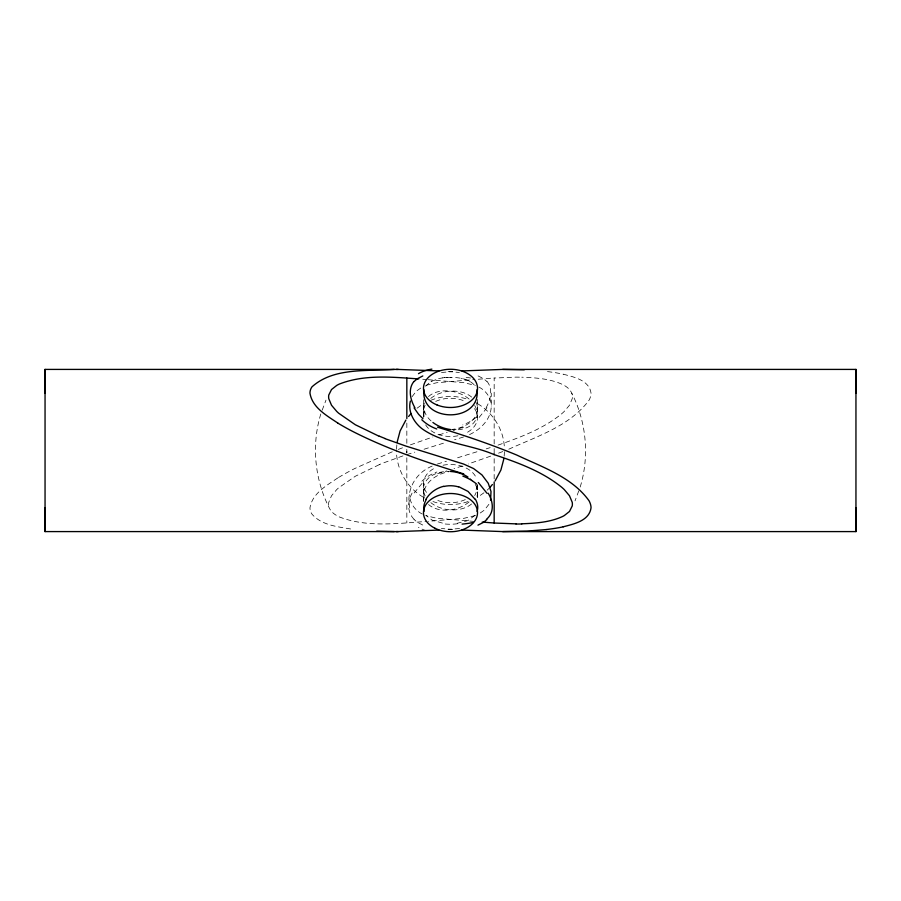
<?xml version="1.0" encoding="UTF-8"?>
<svg xmlns="http://www.w3.org/2000/svg" width="901" height="901" viewBox="0 0 901 901"><rect width="100%" height="100%" fill="white"/><g stroke="black" fill="none" stroke-linecap="round" stroke-linejoin="round"><path stroke-width="0.68" stroke-dasharray="4.5 3.38" d="M406.835 451.277L406.835 452.899L406.835 448.056L406.835 449.723M432.131 466.11C415.552 472.822 405.912 489.885 409.741 507.702M423.47 501.564L423.47 483.6L423.47 500.855M423.47 417.4L423.47 402.195M477.53 497.42L477.53 483.6M477.53 399.436L477.53 417.4L477.53 402.893M469.534 434.586C480.695 429.462 491.113 419.089 491.259 406.114L491.259 393.163M494.165 478.927L494.165 456.266M494.165 453.079L494.165 447.91M494.165 443.934L494.165 378.048L516.003 377.136A203.874 138.833 -21.4 0 1 521.769 377.237M396.508 449.351L396.857 444.779M504.492 451.649L504.143 456.221M320.801 413.976C311.318 445.094 314.64 479.625 329.563 508.502C331.027 511.61 333.798 513.874 336.704 515.575A48.643 33.146 -21.4 0 0 339.452 516.994C367.157 527.671 397.87 523.368 426.714 521.442M580.199 487.024C589.682 455.906 586.371 421.386 571.448 392.521C569.995 389.401 567.225 387.137 564.308 385.437A47.719 32.515 -21.4 0 0 562.269 384.355C549.633 378.611 535.464 377.722 521.792 377.204M322.198 410.169L325.982 400.123M578.802 490.831L575.018 500.877M412.072 396.699L416.239 391.248L422.287 386.968M488.905 504.335L484.333 510.146L478.915 513.919M486.979 407.793L478.194 418.593M414.156 492.96L423.042 482.204M425.599 386.202L430.565 381.72L438.607 378.623M475.041 515.293L468.013 520.519L457.269 523.278M487.103 490.212L489.018 488.365M417.028 408.221L423.324 403.772M483.972 492.779L477.676 497.228M337.807 477.947C326.658 485.47 312.287 493.376 309.967 507.815A22.075 15.047 -21.4 0 0 310.575 511.396A25.386 17.299 -21.4 0 0 311.983 514.156C321.736 525.531 338.292 526.747 352.066 529.236M431.016 381.461L431.973 380.954M379.208 464.691L355.332 476.246L338.731 487.745A47.719 32.515 -21.4 0 0 336.692 489.626L331.512 495.764L328.775 502.319A20.802 14.168 -21.4 0 0 328.775 505.99L329.225 507.691M508.772 449.205C536.94 436.377 569.871 426.072 589.017 400.269A25.386 17.299 -21.4 0 0 590.437 396.958A22.075 15.047 -21.4 0 0 591.033 393.14C589.22 380.166 573.892 376.978 563.193 374.197M430.701 400.359C442.459 395.426 456.064 395.19 468.058 399.458M392.284 451.784L354.836 468.486A175.436 119.529 -21.4 0 0 337.785 477.924M502.758 451.559L496.721 453.867M398.31 449.408L404.358 447.099M475.323 515.563L464.06 518.289L428.031 521.33M425.903 385.346L436.591 382.756L474.286 379.558M490.662 456.12L468.306 463.97M410.439 444.835L432.84 436.985M463.632 427.142L453.349 430.34M437.604 473.78L446.828 470.919M437.39 464.038L446.457 461.222M402.938 455.895L384.997 462.348A203.874 138.991 -21.4 0 0 379.197 464.646M498.039 445.117C520.282 437.379 543.033 428.876 561.548 413.886A48.643 33.146 -21.4 0 0 564.285 411.385L569.477 405.247L572.225 398.692A20.802 14.168 -21.4 0 0 572.225 395.021L571.775 393.332M463.531 436.985L454.566 439.767M438.978 434.935L447.189 432.289M462.19 466.008L454.003 468.655M468.058 501.542C456.807 505.551 444.193 505.551 432.942 501.542M406.835 454.622L414.787 452.133M486.213 448.867L490.189 447.628M424.067 449.227L446.614 442.222M476.944 451.773L454.408 458.767M438.607 378.623L442.414 377.902M442.402 377.902L444.384 377.643M444.373 377.654L447.752 377.395M441.479 372.473L452.786 371.561M459.555 528.527L448.022 529.461M478.262 379.242L494.165 377.981M446.4 377.474L447.076 377.429M447.741 377.395C457.359 377.215 468.982 378.026 475.39 386.202M450.5 377.328L451.198 377.328M448.112 371.55L459.409 372.462M452.696 529.439L441.366 528.515M422.738 379.242L426.714 379.558M428.031 379.67L464.06 382.711L475.323 385.437M474.286 521.442L436.591 518.244L425.903 515.654M442.414 523.098L431.973 520.035L425.959 515.282M461.166 378.352L462.404 378.623M464.77 379.276L465.896 379.648M478.059 375.897L483.657 378.724L486.912 381.495M422.693 525.013L417.163 522.152L413.953 519.359M467.506 380.267L468.531 380.718M469.027 380.954L469.984 381.461M422.287 514.032C415.057 510.484 409.527 503.006 409.741 494.75M478.915 387.081C486.011 390.629 491.405 398.005 491.259 406.114M477.676 403.772C492.915 412.714 503.479 429.338 504.346 447.065M423.324 497.228C406.982 487.734 396.406 469.41 396.44 450.5M477.53 484.918L477.53 498.107M423.47 399.684L423.47 416.082M406.835 423.087L406.835 444.857M406.835 457.742L406.835 523.019M547.493 371.606A175.436 119.529 -21.4 0 1 563.215 374.163M421.905 481.168A40.691 38.124 -3.8 0 1 436.906 472M414.066 519.269A38.529 26.061 -30.8 0 1 412.23 492.768M426.241 530.644A40.669 21.635 -10.6 0 1 418.413 527.288M457.55 523.74A25.69 11.938 -0.4 0 1 442.019 523.627M474.692 405.473A27.154 18.876 14.8 0 1 451.874 429.698M431.083 420.947A27.154 18.876 14.8 0 1 424.653 402.094M428.482 396.564A27.154 18.876 14.8 0 1 469.139 399.075M476.933 484.592A27.154 18.876 -14.8 0 1 474.669 495.573M469.038 502.003A27.154 18.876 -14.8 0 1 428.538 504.504M424.36 498.062A27.154 18.876 -14.8 0 1 449.25 471.651M474.512 408.615A27.03 19.112 0 0 1 465.288 433.392M457.933 435.769A27.03 19.112 0 0 1 425.373 424.427M423.583 415.676A27.03 19.112 0 0 1 426.488 408.615M435.712 401.395A27.03 19.112 0 0 1 465.288 401.395M477.417 485.324A27.03 19.112 0 0 1 474.512 492.385M465.288 499.605A27.03 19.112 0 0 1 435.712 499.605M426.488 492.385A27.03 19.112 0 0 1 435.712 467.608M443.067 465.231A27.03 19.112 0 0 1 475.627 476.573M487.024 381.405A38.461 24 -37 0 1 486.101 407.725M476.516 417.084A40.669 33.9 -16.2 0 1 462.754 424.923M466.121 377.35A40.68 14.225 -1.5 0 1 473.126 378.533M475.931 402.229A27.154 19.124 -6.9 0 1 451.739 429.439M424.191 416.352A27.154 19.124 -6.9 0 1 425.126 405.236M430.757 398.411A27.154 19.124 -6.9 0 1 471.673 397.093M470.007 478.521A27.154 19.124 6.9 0 1 476.325 497.971M471.606 503.963A27.154 19.124 6.9 0 1 430.858 502.668M425.148 495.82A27.154 19.124 6.9 0 1 449.126 471.414"/><path stroke-width="1.35" d="M438.81 530.092L398.242 531.579L45.05 531.59L45.05 369.41L398.265 369.421L438.888 370.908M515.991 523.864L494.165 523.019L494.165 481.945M521.78 523.796C535.453 523.278 549.621 522.389 562.258 516.645A47.753 32.526 21.4 0 0 564.296 515.563L569.488 511.464L572.225 505.979A20.802 14.168 21.4 0 0 572.225 502.308L569.477 495.741L564.285 489.603A48.654 33.146 21.4 0 0 561.548 487.114C541.929 471.313 517.76 462.562 494.165 454.622L494.165 453.845M461.931 530.081L502.668 531.59L855.95 531.59L855.95 369.41L502.69 369.421L462.022 370.919M397.048 442.492L400.1 430.971L405.855 420.103M503.952 458.508L500.9 470.029L495.145 480.897M410.394 401.013C407.669 411.599 413.886 422.434 422.085 428.786C443.168 443.743 470.908 444.52 494.165 454.622M490.572 500.111L491.011 491.507L488.252 483.274L481.956 474.917L473.554 468.543L463.531 464.015L405.867 446.063L385.009 438.652M423.943 389.705C420.024 423.2 480.988 423.2 477.057 389.705M425.959 499.255C429.777 492.723 436.444 488.072 443.743 486.27M408.615 416.487L411.036 413.559M489.964 487.441L492.385 484.513M414.021 381.562L417.253 378.792L422.806 375.954M486.844 519.584L483.567 522.332L477.958 525.137M563.193 526.803C573.892 524.022 589.231 520.834 591.033 507.86A22.075 15.047 21.4 0 0 590.425 504.042A25.386 17.299 21.4 0 0 589.017 500.731C571.91 477.023 542.211 467.067 516.746 455.05C490.865 444.294 464.274 435.386 437.492 427.187M546.164 529.574L527.051 531.094L502.668 531.59M394.244 369.41C367 371.426 333.719 367.259 311.983 386.844A25.386 17.299 21.4 0 0 310.563 389.604A22.075 15.047 21.4 0 0 309.967 393.185C312.287 407.624 326.658 415.53 337.807 423.053M396.237 531.59L398.242 531.579M502.69 369.41L524.281 369.782M396.249 369.41L398.265 369.421M394.233 531.59L376.674 531.218M418.762 378.927C392.464 377.102 364.601 374.219 339.452 384.006A48.654 33.146 21.4 0 0 336.715 385.425L331.523 389.536L328.775 395.01A20.802 14.168 21.4 0 0 328.775 398.681L331.512 405.236L336.704 411.385A47.753 32.537 21.4 0 0 338.731 413.266L355.332 424.754L379.22 436.309M494.165 523.019L482.238 522.073M458.598 486.63L468.036 491.417L475.052 499.278M463.756 473.903C426.635 462.427 389.637 449.937 354.836 432.514A175.436 119.529 21.4 0 1 337.785 423.076M422.941 418.706L418.616 414.325L414.088 407.916M478.307 482.497L487.047 493.331M855.95 369.41L855.95 393.163M855.95 507.837L855.95 531.59M406.835 377.981L406.835 418.571M45.05 369.41L45.05 393.163M45.05 507.837L45.05 531.59M414.956 407.838A38.461 24 37 0 1 413.919 381.483M418.492 373.667A40.669 21.579 10.5 0 1 431.894 369.117M563.215 526.837A175.436 119.529 21.4 0 1 546.141 529.54M436.782 428.977A40.68 38.101 3.9 0 1 421.792 419.753M521.837 523.954A203.908 139.036 21.5 0 1 516.048 524.033M450.556 429.54A27.154 18.876 14.8 0 1 432.908 422.456M473.025 522.501A40.691 14.179 1.4 0 1 462.078 524.1M488.229 493.23A38.529 24.361 29.2 0 1 486.461 519.291M462.855 476.122A40.669 33.844 16.4 0 1 476.595 484.017M385.065 438.494A203.908 138.81 21.4 0 1 379.287 436.152M424.044 511.351A26.028 17.423 -25.7 0 1 426.398 499.323M475.39 499.233A26.028 17.491 21.1 0 1 477.091 511.408M443.821 486.495A25.69 22.739 0.8 0 1 458.496 486.889M450.432 471.46A27.154 19.124 6.9 0 1 467.946 477.034M436.985 404.932A27.03 19.112 0 0 0 477.53 388.387A27.03 19.112 0 0 0 436.985 371.831A27.03 19.112 0 0 0 436.985 404.932M434.935 528.245A27.03 19.112 0 0 0 477.417 514.336A27.03 19.112 0 0 0 439.147 495.268A27.03 19.112 0 0 0 434.935 528.245"/></g></svg>
